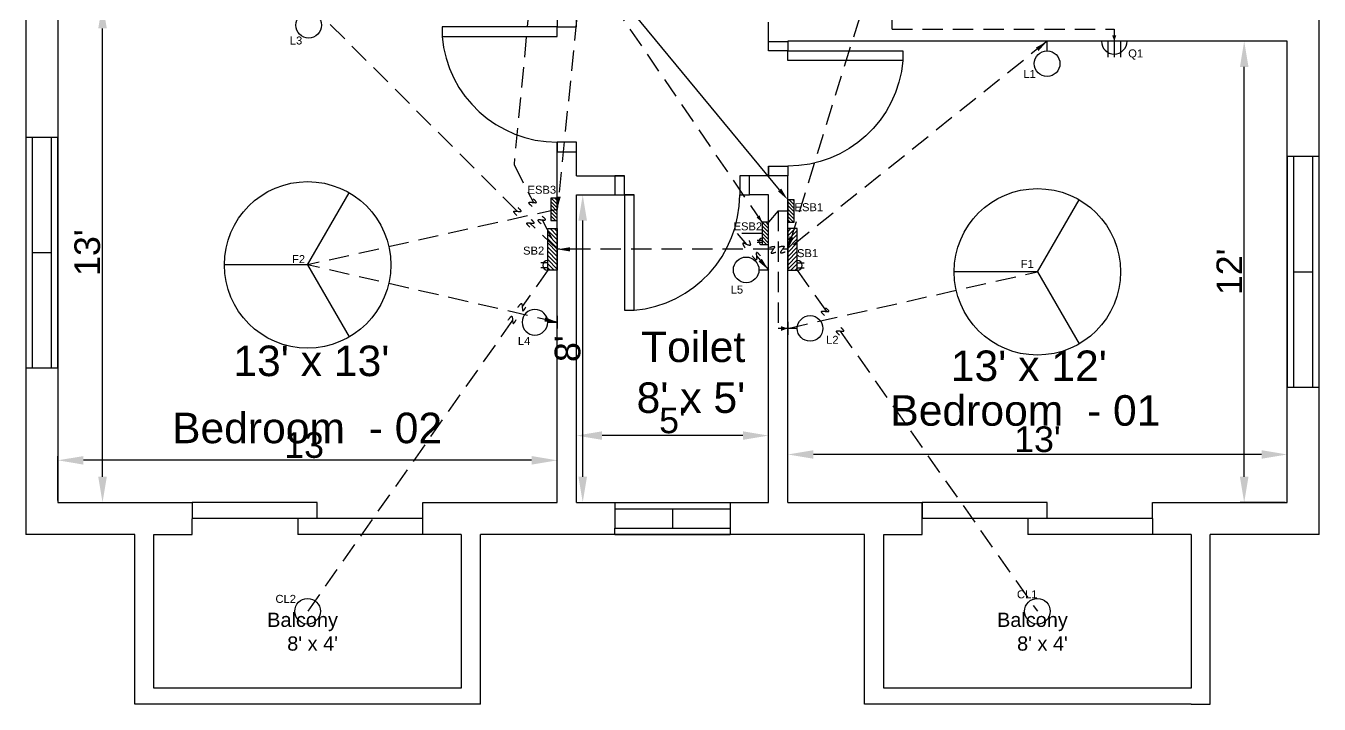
# Model space of a CAD drawing. Header units: inches. Extents: x 61297 to 163996, y 9483 to 32239.
# Drawn here: x 78637.1 to 79041.1, y 13730.1 to 13941.9 of the extents above; entities that cross this region are included whole.
import ezdxf
from ezdxf import colors
from ezdxf.entities.mleader import LeaderData, LeaderLine
from ezdxf.math import Vec2, Vec3

# ---------------------------------------------------------------- set-up
doc = ezdxf.new("R2010")
doc.units = ezdxf.units.IN
doc.linetypes.add('HIDDEN', pattern=[9.525, 6.35, -3.175])
for name, color, linetype in [('door', 80, 'Continuous'), ('Doors', 230, 'Continuous'), ('Emergency Conduitt', 10, 'HIDDEN'), ('Layer1', 7, 'Continuous'), ('Light Fans and Socketst', 170, 'Continuous'), ('Main Conduit', 50, 'HIDDEN'), ('Toiler Window', 30, 'Continuous'), ('Windows', 30, 'Continuous')]:
    doc.layers.add(name, color=color, linetype=linetype)
doc.styles.get("Standard").update_dxf_attribs({"font": 'arial.ttf'})
doc.dimstyles.new('ISO-25', dxfattribs={"dimtxt": 8, "dimasz": 8, "dimexe": 1.25, "dimexo": 0.625, "dimtad": 1, "dimlunit": 4, "dimtxsty": 'Standard', "dimcen": 2.5, "dimadec": 0, "dimazin": 0, "dimtfac": 1, "dimtmove": 0, "dimatfit": 3, "dimfxl": 1, "dimarcsym": 0})

# ---------------------------------------------------------------- blocks, each defined once
blk = doc.blocks.new('Door_Sing')
at = {"layer": 'Doors'}
for points in [[(-3, 6), (-3, 42), (-6, 42), (-6, 6), (-3, 6)], [(-38.98, 0), (-38.98, 6), (-41.98, 6), (-41.98, 0), (-38.98, 0)]]:
    blk.add_lwpolyline(points, dxfattribs=at)
blk.add_lwpolyline([(-3, 0), (0, 0), (0, 6), (-3, 6)], close=True, dxfattribs=at)
blk.add_arc((-2.84, 6), 36.14, 95.0198, 180, dxfattribs=at)
blk = doc.blocks.new('Window_Large')
at = {"layer": 'Windows'}
for p, q in [((72, 10), (0, 10)), ((0, 10), (0, 0)), ((72, 0), (72, 10)), ((72, 8), (0, 8)), ((36, 8), (36, 2)), ((0, 2), (72, 2)), ((0, 0), (72, 0))]:
    blk.add_line(p, q, dxfattribs=at)
blk = doc.blocks.new('*D780')
at = {"color": 0, "lineweight": -2, "transparency": 16777216}
for p, q in [((79030.43, 13937.11), (79016.39, 13937.11)), ((79017.64, 13801.11), (79017.64, 13929.11)), ((79030.43, 13793.11), (79016.39, 13793.11))]:
    blk.add_line(p, q, dxfattribs=at)
at = {"color": 0, "transparency": 16777216}
for points in [[(79016.31, 13929.11), (79018.98, 13929.11), (79017.64, 13937.11)], [(79016.31, 13801.11), (79018.98, 13801.11), (79017.64, 13793.11)]]:
    blk.add_solid(points, dxfattribs=at)
at = {"color": 0, "transparency": 16777216, "insert": (79013, 13865.11), "char_height": 8, "attachment_point": 5, "rotation": 90}
blk.add_mtext("12'", dxfattribs=at)
blk = doc.blocks.new('*D783')
at = {"color": 0, "lineweight": -2, "transparency": 16777216}
for p, q in [((78809.05, 13793.74), (78809.05, 13815.22)), ((78861.05, 13813.97), (78817.05, 13813.97)), ((78869.05, 13793.74), (78869.05, 13815.22))]:
    blk.add_line(p, q, dxfattribs=at)
at = {"color": 0, "transparency": 16777216}
for points in [[(78817.05, 13815.3), (78817.05, 13812.64), (78809.05, 13813.97)], [(78861.05, 13815.3), (78861.05, 13812.64), (78869.05, 13813.97)]]:
    blk.add_solid(points, dxfattribs=at)
at = {"color": 0, "transparency": 16777216, "insert": (78839.05, 13818.66), "char_height": 8, "attachment_point": 5}
blk.add_mtext("5'", dxfattribs=at)
blk = doc.blocks.new('Toilet Window')
for p, q in [((82016.8, 16081.38), (82016.8, 16117.38)), ((82016.8, 16117.38), (82026.8, 16117.38)), ((82018.8, 16081.38), (82018.8, 16117.38)), ((82024.8, 16081.38), (82024.8, 16117.38)), ((82026.8, 16081.38), (82026.8, 16117.38)), ((82018.8, 16099.38), (82024.8, 16099.38)), ((82016.8, 16081.38), (82018.8, 16081.38)), ((82018.8, 16081.38), (82024.8, 16081.38)), ((82026.8, 16081.38), (82024.8, 16081.38))]:
    blk.add_line(p, q)
blk = doc.blocks.new('*D784')
at = {"color": 0, "lineweight": -2, "transparency": 16777216}
for p, q in [((78809.68, 13889.11), (78812.26, 13889.11)), ((78811.01, 13801.11), (78811.01, 13881.11)), ((78809.68, 13793.11), (78812.26, 13793.11))]:
    blk.add_line(p, q, dxfattribs=at)
at = {"color": 0, "transparency": 16777216}
for points in [[(78809.68, 13881.11), (78812.34, 13881.11), (78811.01, 13889.11)], [(78809.68, 13801.11), (78812.34, 13801.11), (78811.01, 13793.11)]]:
    blk.add_solid(points, dxfattribs=at)
at = {"color": 0, "transparency": 16777216, "insert": (78806.3, 13841.11), "char_height": 8, "attachment_point": 5, "rotation": 90}
blk.add_mtext("8'", dxfattribs=at)
blk = doc.blocks.new('*D785')
at = {"color": 0, "lineweight": -2, "transparency": 16777216}
for p, q in [((78875.05, 13793.74), (78875.05, 13809.33)), ((79031.05, 13793.74), (79031.05, 13809.33)), ((79023.05, 13808.08), (78883.05, 13808.08))]:
    blk.add_line(p, q, dxfattribs=at)
at = {"color": 0, "transparency": 16777216}
for points in [[(78883.05, 13809.41), (78883.05, 13806.75), (78875.05, 13808.08)], [(79023.05, 13809.41), (79023.05, 13806.75), (79031.05, 13808.08)]]:
    blk.add_solid(points, dxfattribs=at)
at = {"color": 0, "transparency": 16777216, "insert": (78953.05, 13812.79), "char_height": 8, "attachment_point": 5}
blk.add_mtext("13'", dxfattribs=at)
blk = doc.blocks.new('*D786')
at = {"color": 0, "lineweight": -2, "transparency": 16777216}
for p, q in [((78647.05, 13793.74), (78647.05, 13807.5)), ((78795.05, 13806.25), (78655.05, 13806.25)), ((78803.05, 13793.74), (78803.05, 13807.5))]:
    blk.add_line(p, q, dxfattribs=at)
at = {"color": 0, "transparency": 16777216}
for points in [[(78655.05, 13807.58), (78655.05, 13804.91), (78647.05, 13806.25)], [(78795.05, 13807.58), (78795.05, 13804.91), (78803.05, 13806.25)]]:
    blk.add_solid(points, dxfattribs=at)
at = {"color": 0, "transparency": 16777216, "insert": (78725.05, 13810.96), "char_height": 8, "attachment_point": 5}
blk.add_mtext("13'", dxfattribs=at)
blk = doc.blocks.new('*D787')
at = {"color": 0, "lineweight": -2, "transparency": 16777216}
for p, q in [((78647.68, 13949.11), (78662.25, 13949.11)), ((78661, 13801.11), (78661, 13941.11)), ((78647.68, 13793.11), (78662.25, 13793.11))]:
    blk.add_line(p, q, dxfattribs=at)
at = {"color": 0, "transparency": 16777216}
for points in [[(78659.66, 13941.11), (78662.33, 13941.11), (78661, 13949.11)], [(78659.66, 13801.11), (78662.33, 13801.11), (78661, 13793.11)]]:
    blk.add_solid(points, dxfattribs=at)
at = {"color": 0, "transparency": 16777216, "insert": (78656.28, 13871.11), "char_height": 8, "attachment_point": 5, "rotation": 90}
blk.add_mtext("13'", dxfattribs=at)
blk = doc.blocks.new('Fan')
at = {"layer": 'Light Fans and Socketst'}
for q in [(-13, 22.52), (-13, -22.52), (26, 0)]:
    blk.add_line((0, 0), q, dxfattribs=at)
blk.add_circle((0, 0), 26, dxfattribs=at)
blk = doc.blocks.new('Light')
at = {"layer": 'Light Fans and Socketst'}
blk.add_line((0, 2), (0, -2), dxfattribs=at)
blk.add_lwpolyline([(2.99, 0), (1.49, 0), (0, 0)], dxfattribs=at)
blk.add_circle((6.99, 0), 4, dxfattribs=at)
blk = doc.blocks.new('ESB')
h = blk.add_hatch()
h.set_pattern_fill('ANSI31', color=256, scale=0.25)
h.set_pattern_definition([(45, (-3149.957, -1763.2019), (-0.561266, 0.561266), [])])
h.paths.add_polyline_path([(3.5, 2), (-3.5, 2), (-3.5, 0), (3.5, 0)])
blk.add_lwpolyline([(3.5, 0), (3.5, 2), (-3.5, 2), (-3.5, 0)], close=True)
blk = doc.blocks.new('Socket')
for p, q in [((-2, 0), (-2, 5)), ((0, 0), (0, 5)), ((2, 0), (2, 5)), ((-4, 0), (4, 0))]:
    blk.add_line(p, q)
blk.add_arc((0, 0), 4, 0, 180)
blk = doc.blocks.new('Light Ceiling')
at = {"layer": 'Light Fans and Socketst'}
blk.add_circle((0, 0), 4, dxfattribs=at)

msp = doc.modelspace()

# ---------------------------------------------------------------- hatches: boundary and pattern name
at = {"layer": 'Layer1'}
h = msp.add_hatch(dxfattribs=at)
h.set_pattern_fill('ANSI31', color=256, scale=0.29, angle=-90)
h.set_pattern_definition([(315, (77654.9552, 18062.3741), (0.65106857, 0.65106857), [])])
h.paths.add_polyline_path([(78800.071, 13865.625), (78803.051, 13865.625), (78803.051, 13878.653), (78800.071, 13878.653)])
h = msp.add_hatch(dxfattribs=at)
h.set_pattern_fill('ANSI31', color=256, scale=0.29)
h.set_pattern_definition([(45, (73421.59915, 11141.7594), (-0.65106857, 0.65106857), [])])
h.paths.add_polyline_path([(78878.031, 13878.653), (78875.051, 13878.653), (78875.051, 13865.625), (78878.031, 13865.625)])

# ---------------------------------------------------------------- linework, layer by layer
for p, q in [((78637.051, 14331.113), (78637.051, 13783.113)), ((79041.051, 13783.113), (79041.051, 14331.113)), ((78647.051, 13949.113), (78647.051, 13793.113)), ((78869.051, 13937.113), (78869.051, 13943.113)), ((78869.051, 13934.09), (78869.051, 13937.113)), ((79031.051, 13937.113), (78875.051, 13937.113)), ((79031.051, 13793.113), (79031.051, 13937.113)), ((78803.051, 13793.113), (78803.051, 13905.625)), ((78809.051, 13895.113), (78809.051, 13905.625)), ((78809.051, 13895.113), (78824.074, 13895.113)), ((78875.051, 13793.113), (78875.051, 13895.113)), ((78809.051, 13889.113), (78827.074, 13889.113)), ((78809.051, 13793.113), (78809.051, 13889.113)), ((78867.051, 13874.947), (78865.551, 13874.947)), ((78867.051, 13874.28), (78865.551, 13874.28)), ((78647.051, 13793.113), (78689.074, 13793.113)), ((78689.051, 13783.113), (78689.074, 13793.113)), ((78761.027, 13793.113), (78803.051, 13793.113)), ((78761.051, 13783.113), (78761.027, 13793.113)), ((78809.051, 13793.113), (78869.051, 13793.113)), ((78875.051, 13793.113), (78917.074, 13793.113)), ((78917.051, 13783.113), (78917.074, 13793.113)), ((78989.027, 13793.113), (79031.051, 13793.113)), ((78989.051, 13783.113), (78989.027, 13793.113)), ((78671.051, 13783.113), (78637.051, 13783.113)), ((78671.051, 13730.113), (78671.051, 13783.113)), ((78677.051, 13735.113), (78677.051, 13783.113)), ((78677.051, 13783.113), (78689.051, 13783.113)), ((78773.051, 13783.113), (78761.051, 13783.113)), ((78773.051, 13783.113), (78773.051, 13735.113)), ((78899.051, 13783.113), (78779.051, 13783.113)), ((78779.051, 13730.113), (78779.051, 13783.113)), ((78899.051, 13730.113), (78899.051, 13783.113)), ((78905.051, 13735.113), (78905.051, 13783.113)), ((78905.051, 13783.113), (78917.051, 13783.113)), ((79001.051, 13783.113), (78989.051, 13783.113)), ((79001.051, 13783.113), (79001.051, 13735.113)), ((79041.051, 13783.113), (79007.051, 13783.113)), ((79007.051, 13730.113), (79007.051, 13783.113)), ((78773.051, 13735.113), (78677.051, 13735.113)), ((79001.051, 13735.113), (78905.051, 13735.113)), ((78779.051, 13730.113), (78671.051, 13730.113)), ((78905.051, 13730.113), (78899.051, 13730.113)), ((79001.051, 13730.113), (78905.051, 13730.113)), ((79001.051, 13730.113), (79007.051, 13730.113))]:
    msp.add_line(p, q)
for points in [[(78869.051, 13898.113), (78869.051, 13895.113), (78866.051, 13895.113), (78863.051, 13895.113)], [(78869.051, 13793.113), (78869.051, 13889.113), (78863.051, 13889.113)]]:
    msp.add_lwpolyline(points)
msp.add_arc((78867.051, 13874.613), 1, 90, 270)
at = {"layer": 'door'}
for p, q in [((78689.051, 13793.113), (78689.051, 13788.113)), ((78728.051, 13793.113), (78689.051, 13793.113)), ((78728.051, 13788.113), (78728.051, 13793.113)), ((78917.051, 13793.113), (78917.051, 13788.113)), ((78956.051, 13793.113), (78917.051, 13793.113)), ((78956.051, 13788.113), (78956.051, 13793.113)), ((78728.051, 13788.113), (78689.051, 13788.113)), ((78722.051, 13788.113), (78722.051, 13783.113)), ((78761.051, 13788.113), (78722.051, 13788.113)), ((78761.051, 13783.113), (78761.051, 13788.113)), ((78956.051, 13788.113), (78917.051, 13788.113)), ((78950.051, 13788.113), (78950.051, 13783.113)), ((78989.051, 13788.113), (78950.051, 13788.113)), ((78989.051, 13783.113), (78989.051, 13788.113)), ((78761.051, 13783.113), (78722.051, 13783.113)), ((78989.051, 13783.113), (78950.051, 13783.113))]:
    msp.add_line(p, q, dxfattribs=at)
at = {"layer": 'Emergency Conduitt'}
for p, q in [((78811.051, 13962.613), (78803.051, 13884.625)), ((78867.051, 13880.613), (78811.051, 13962.613)), ((78803.051, 13884.625), (78725.051, 13867.291)), ((78872.075, 13884.113), (78869.051, 13880.613)), ((78872.075, 13884.113), (78875.051, 13884.113)), ((78872.075, 13884.113), (78872.075, 13847.45)), ((78867.051, 13877.113), (78859.24, 13877.113)), ((78859.24, 13877.113), (78862.195, 13873.682)), ((78865.269, 13870.114), (78869.051, 13865.723)), ((78803.051, 13849.369), (78725.051, 13867.291)), ((78875.051, 13847.45), (78953.051, 13865.113)), ((78875.051, 13847.45), (78872.075, 13847.45))]:
    msp.add_line(p, q, dxfattribs=at)
for points in [[(78790.425, 13882.717), (78789.495, 13884.012), (78791.759, 13884.012), (78790.788, 13885.145)], [(78862.963, 13874.939), (78863.265, 13873.382), (78861.054, 13874.069), (78861.64, 13872.646)], [(78866.582, 13870.051), (78865.292, 13871.122), (78865.292, 13868.896), (78863.918, 13870.135)]]:
    msp.add_spline(points, degree=3, dxfattribs=at)
for points in [[(78804.122, 13888.536), (78803.051, 13884.625), (78802.796, 13888.672)], [(78865.297, 13882.065), (78867.051, 13880.613), (78866.245, 13882.763)], [(78866.945, 13869.189), (78869.051, 13865.723), (78865.935, 13868.319)], [(78799.302, 13850.915), (78803.051, 13849.369), (78799.003, 13849.615)], [(78872.994, 13848.117), (78875.051, 13847.45), (78872.994, 13846.679)]]:
    msp.add_solid(points, dxfattribs=at)
at = {"layer": 'Layer1'}
for p, q in [((78800.071, 13867.875), (78797.955, 13867.875)), ((78800.071, 13866.375), (78797.955, 13866.375)), ((78878.031, 13867.875), (78880.146, 13867.875)), ((78878.031, 13866.375), (78880.146, 13866.375))]:
    msp.add_line(p, q, dxfattribs=at)
for points in [[(78800.071, 13865.625), (78800.071, 13878.653), (78803.051, 13878.653), (78803.051, 13865.625)], [(78878.031, 13865.625), (78878.031, 13878.653), (78875.051, 13878.653), (78875.051, 13865.625)]]:
    msp.add_lwpolyline(points, close=True, dxfattribs=at)
for centre, start, end in [((78800.071, 13867.125), 90, 270), ((78878.031, 13867.125), 270, 90)]:
    msp.add_arc(centre, 1.5, start, end, dxfattribs=at)
at = {"layer": 'Main Conduit'}
for p, q in [((78903.051, 13962.613), (78875.051, 13872.139)), ((78907.623, 13940.916), (78907.623, 13956.498)), ((78790.566, 13884.027), (78725.395, 13949.113)), ((78794.294, 13947.953), (78789.553, 13898.594)), ((78907.623, 13940.916), (78977.051, 13940.916)), ((78977.051, 13940.916), (78977.051, 13937.113)), ((78956.078, 13937.113), (78875.051, 13872.139)), ((78789.553, 13898.594), (78795.594, 13886.755)), ((78803.051, 13872.139), (78794.39, 13880.39)), ((78798.359, 13881.335), (78803.051, 13872.139)), ((78870.573, 13872.139), (78803.051, 13872.139)), ((78875.051, 13872.139), (78873.407, 13872.139)), ((78800.071, 13865.625), (78792.093, 13854.299)), ((78878.031, 13865.625), (78887.123, 13852.716)), ((78789.087, 13850.031), (78725.051, 13759.113)), ((78891.417, 13846.619), (78953.051, 13759.113))]:
    msp.add_line(p, q, dxfattribs=at)
for points in [[(78795.167, 13885.48), (78794.237, 13886.775), (78796.502, 13886.775), (78795.531, 13887.908)], [(78794.5, 13879.051), (78793.57, 13880.345), (78795.834, 13880.345), (78794.864, 13881.478)], [(78798.014, 13880.051), (78797.084, 13881.345), (78799.348, 13881.345), (78798.377, 13882.478)], [(78869.404, 13872.768), (78870.986, 13872.963), (78869.901, 13870.976), (78871.36, 13871.285)], [(78872.3, 13872.855), (78873.882, 13873.05), (78872.797, 13871.063), (78874.256, 13871.372)], [(78790.794, 13854.008), (78791.883, 13855.173), (78792.324, 13852.952), (78793.247, 13854.124)], [(78886.522, 13851.461), (78885.592, 13852.756), (78887.857, 13852.756), (78886.886, 13853.889)], [(78787.764, 13850.059), (78788.853, 13851.223), (78789.294, 13849.002), (78790.217, 13850.175)], [(78891.236, 13845.314), (78890.306, 13846.609), (78892.571, 13846.609), (78891.6, 13847.742)]]:
    msp.add_spline(points, degree=3, dxfattribs=at)
for points in [[(78977.717, 13939.018), (78977.051, 13937.113), (78976.384, 13939.011)], [(78952.54, 13935.131), (78956.078, 13937.113), (78953.374, 13934.091)], [(78876.87, 13875.763), (78875.051, 13872.139), (78875.596, 13876.157)], [(78807.051, 13871.472), (78803.051, 13872.139), (78807.051, 13872.806)]]:
    msp.add_solid(points, dxfattribs=at)

# ---------------------------------------------------------------- block references
for name, p, rotation in [('Door_Sing', (78809.051, 13944.602), 90.00000000000001), ('Socket', (78977.051, 13937.113), 180), ('Window_Large', (78647.051, 13835.113), 90.00000000000001), ('Window_Large', (79041.051, 13829.113), 90.00000000000001), ('Door_Sing', (78821.074, 13895.113), 180), ('ESB', (78803.051, 13884.625), 90.00000000000001), ('ESB', (78875.051, 13884.113), 270), ('ESB', (78869.051, 13877.113), 90.00000000000001)]:
    msp.add_blockref(name, p, dxfattribs=dict(rotation=rotation))
at = {"xscale": -1, "rotation": 270}
msp.add_blockref('Door_Sing', (78869.051, 13937.09), dxfattribs=at)
at = {"layer": 'Layer1'}
for name, p, rotation in [('Light', (78725.395, 13949.113), 269.9999999999995), ('Light', (78956.078, 13937.113), 269.9999999999995), ('Fan', (78725.051, 13867.291), 180), ('Fan', (78953.051, 13865.113), 180), ('Light', (78869.051, 13865.723), 180)]:
    msp.add_blockref(name, p, dxfattribs=dict(at, rotation=rotation))
at = {"layer": 'Layer1', "xscale": -1}
msp.add_blockref('Light', (78803.051, 13849.369), dxfattribs=at)
at = {"layer": 'Layer1'}
msp.add_blockref('Light', (78875.051, 13847.45), dxfattribs=at)
at = {"layer": 'Main Conduit', "rotation": 180}
for p in [(78725.051, 13759.113), (78953.051, 13759.113)]:
    msp.add_blockref('Light Ceiling', p, dxfattribs=at)
at = {"layer": 'Toiler Window', "rotation": 270}
msp.add_blockref('Toilet Window', (62739.673, 95809.909), dxfattribs=at)

# ---------------------------------------------------------------- texts
at = {"attachment_point": 9}
for s, width, gutter_width, heights, insert, char_height in [('L3', 6.93541, 12.5, [0], (78723.395, 13936.07), 2.5), ('Q1', 6.93541, 12.5, [0], (78986.065, 13931.383), 2.5), ('L1', 6.93541, 12.5, [0], (78952.54, 13925.667), 2.5), ('ESB3', 6.93541, 12.5, [0], (78802.695, 13889.465), 2.5), ('ESB1', 6.93541, 12.5, [0], (78886.1, 13884.013), 2.5), ('ESB2', 6.93541, 12.5, [0], (78867.051, 13878.028), 2.5), ('F2', 6.93541, 12.5, [0], (78724.258, 13867.826), 2.5), ('SB2', 6.93541, 12.5, [0], (78798.978, 13870.454), 2.5), ('SB1', 6.93541, 12.5, [0], (78884.543, 13869.661), 2.5), ('F1', 6.93541, 12.5, [0], (78951.923, 13866.349), 2.5), ('L5', 6.93541, 12.5, [0], (78861.108, 13858.294), 2.5), ("Toilet\\P8' x 5'", 248.33103, 47.66, [30.118], (78861.783, 13820.92), 9.532), ('L2', 6.93541, 12.5, [0], (78890.93, 13842.633), 2.5), ("13' x 13'", 248.33103, 47.66, [30.118], (78750.619, 13832.412), 9.532), ('L4', 6.93541, 12.5, [0], (78794.641, 13842.284), 2.5), ("13' x 12'", 248.33103, 47.66, [30.118], (78974.743, 13830.87), 9.532), ('Bedroom  - 01', 248.33103, 47.66, [30.118], (78991.465, 13816.927), 9.53198), ('Bedroom  - 02', 248.33103, 47.66, [30.118], (78767.083, 13811.456), 9.53198), ('CL1', 6.93541, 12.5, [0], (78953.051, 13763.113), 2.5), ('CL2', 6.93541, 12.5, [0], (78721.431, 13761.695), 2.5), ("Balcony\\P  8' x 4'", 115.87872, 22.24, [14.054], (78734.541, 13746.748), 4.4479), ("Balcony\\P  8' x 4'", 115.87872, 22.24, [14.054], (78962.541, 13746.748), 4.4479)]:
    msp.add_mtext_dynamic_manual_height_columns(s, width=width, gutter_width=gutter_width, heights=heights, dxfattribs=dict(at, insert=insert, char_height=char_height))

# ---------------------------------------------------------------- dimensions: what is measured, and where the dimension line sits
for base, p1, p2, angle, picture, middle in [((78660.997, 13949.113), (78647.051, 13793.113), (78647.051, 13949.113), 270, '*D787', (78656.285, 13871.113)), ((79017.642, 13937.113), (79031.051, 13793.113), (79031.051, 13937.113), 270, '*D780', (79013.001, 13865.113)), ((78811.01, 13889.113), (78809.051, 13793.113), (78809.051, 13889.113), 270, '*D784', (78806.301, 13841.113)), ((78809.051, 13813.97), (78869.051, 13793.113), (78809.051, 13793.113), 180, '*D783', (78839.051, 13818.663)), ((78875.051, 13808.081), (79031.051, 13793.113), (78875.051, 13793.113), 180, '*D785', (78953.051, 13812.793)), ((78647.051, 13806.246), (78803.051, 13793.113), (78647.051, 13793.113), 180, '*D786', (78725.051, 13810.959))]:
    dim = msp.add_linear_dim(base=base, p1=p1, p2=p2, angle=angle, dimstyle='ISO-25')
    dim.commit()
    dim.dimension.update_dxf_attribs({"geometry": picture, "text_midpoint": middle})

# ---------------------------------------------------------------- leaders
at = {"layer": 'Emergency Conduitt'}
ml = msp.add_multileader_mtext('Standard', dxfattribs=at)
ml.set_content('', color=256)
ml.set_leader_properties()
ml.build(insert=Vec2(0, 0))
ctx = ml.context
ctx.base_point, ctx.plane_origin = Vec3(78801.051, 13962.613), Vec3(78875.051, 13887.613)
ctx.text_align_type = 2
notes = []
notes.append((ctx, [(0, (1, 1, 0), (78813.051, 13962.613), (-1, 0), 8, [(0, [(78875.051, 13887.613)], 0, [])])]))
ctx.mtext.insert, ctx.mtext.alignment, ctx.mtext.flow_direction = Vec3(78803.051, 13964.613), 3, 5
for ctx, leaders in notes:
    for number, flags, end, landing, length, lines in leaders:
        leader = LeaderData()
        leader.index, (leader.has_last_leader_line, leader.has_dogleg_vector, leader.attachment_direction) = number, flags
        leader.last_leader_point, leader.dogleg_vector, leader.dogleg_length = Vec3(end), Vec3(landing), length
        for number, points, colour, breaks in lines:
            line = LeaderLine()
            line.index, line.vertices, line.color, line.breaks = number, Vec3.list(points), colors.encode_raw_color(colour), breaks
            leader.lines.append(line)
        ctx.leaders.append(leader)

doc.saveas('drawing.dxf')
